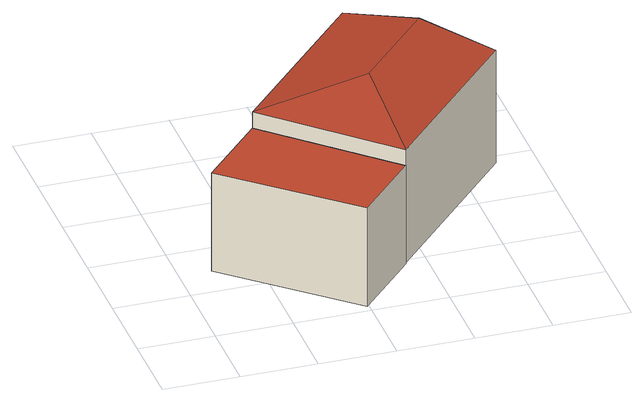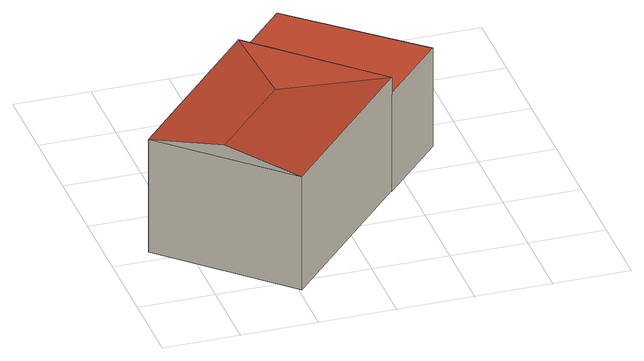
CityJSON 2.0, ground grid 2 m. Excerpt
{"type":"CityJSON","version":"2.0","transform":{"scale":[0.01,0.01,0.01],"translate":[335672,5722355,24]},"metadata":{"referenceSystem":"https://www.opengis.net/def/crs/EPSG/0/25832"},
"CityObjects":{
"building1":{"type":"Building","attributes":{"Geometrietyp2DReferenz":"3000","Gemeindeschluessel":"05170048","function":"51009_1610","roofType":"1000","measuredHeight":2.8},"geometry":[{"type":"Solid","lod":"2","boundaries":[[[[0,1,2,3]],[[4,5,1,0]],[[6,7,5,4]],[[3,2,7,6]],[[4,0,3,6]],[[1,5,7,2]]]],"semantics":{"surfaces":[{"type":"WallSurface"},{"type":"RoofSurface"},{"type":"GroundSurface"}],"values":[[0,0,0,0,1,2]]}}]},
"building2":{"type":"Building","attributes":{"Geometrietyp2DReferenz":"3000","Gemeindeschluessel":"05170048","function":"31001_2723","roofType":"5000","measuredHeight":3.6},"geometry":[{"type":"Solid","lod":"2","boundaries":[[[[8,9,10,11]],[[12,13,9,8]],[[14,15,13,12]],[[11,10,15,14]],[[8,16,12]],[[14,17,11]],[[11,17,16,8]],[[12,16,17,14]],[[9,13,15,10]]]],"semantics":{"surfaces":[{"type":"WallSurface"},{"type":"RoofSurface"},{"type":"GroundSurface"}],"values":[[0,0,0,0,1,0,1,1,2]]}}]}
},
"vertices":[
[395,22,291],[395,22,11],[545,184,11],[545,184,291],[83,295,291],[83,295,11],[242,466,291],[242,466,11],
[545,184,336],[545,184,14],[897,563,14],[897,563,336],[242,466,336],[242,466,14],[593,845,336],[593,845,14],[549,493,374],[745,704,374]
]}
